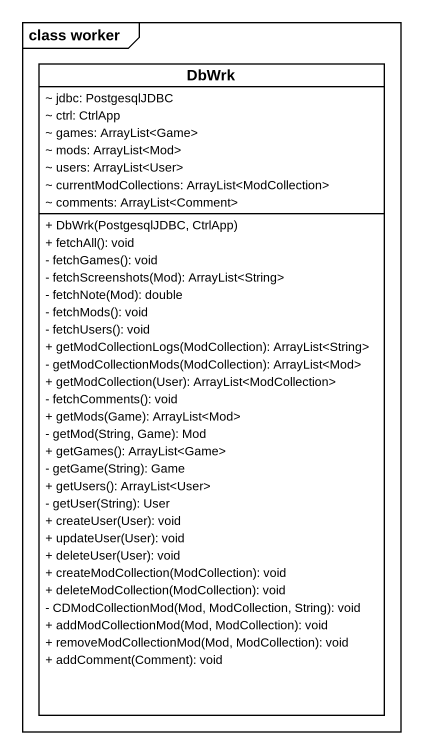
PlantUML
@startuml
mainframe class worker
hide circle
hide empty members
skinparam classAttributeIconSize 0
class DbWrk {
  ~ jdbc: PostgesqlJDBC
  ~ ctrl: CtrlApp
  ~ games: ArrayList<Game>
  ~ mods: ArrayList<Mod>
  ~ users: ArrayList<User>
  ~ currentModCollections: ArrayList<ModCollection>
  ~ comments: ArrayList<Comment>
  + DbWrk(PostgesqlJDBC, CtrlApp)
  + fetchAll(): void
  - fetchGames(): void
  - fetchScreenshots(Mod): ArrayList<String>
  - fetchNote(Mod): double
  - fetchMods(): void
  - fetchUsers(): void
  + getModCollectionLogs(ModCollection): ArrayList<String>
  - getModCollectionMods(ModCollection): ArrayList<Mod>
  + getModCollection(User): ArrayList<ModCollection>
  - fetchComments(): void
  + getMods(Game): ArrayList<Mod>
  - getMod(String, Game): Mod
  + getGames(): ArrayList<Game>
  - getGame(String): Game
  + getUsers(): ArrayList<User>
  - getUser(String): User
  + createUser(User): void
  + updateUser(User): void
  + deleteUser(User): void
  + createModCollection(ModCollection): void
  + deleteModCollection(ModCollection): void
  - CDModCollectionMod(Mod, ModCollection, String): void
  + addModCollectionMod(Mod, ModCollection): void
  + removeModCollectionMod(Mod, ModCollection): void
  + addComment(Comment): void
}
@enduml
